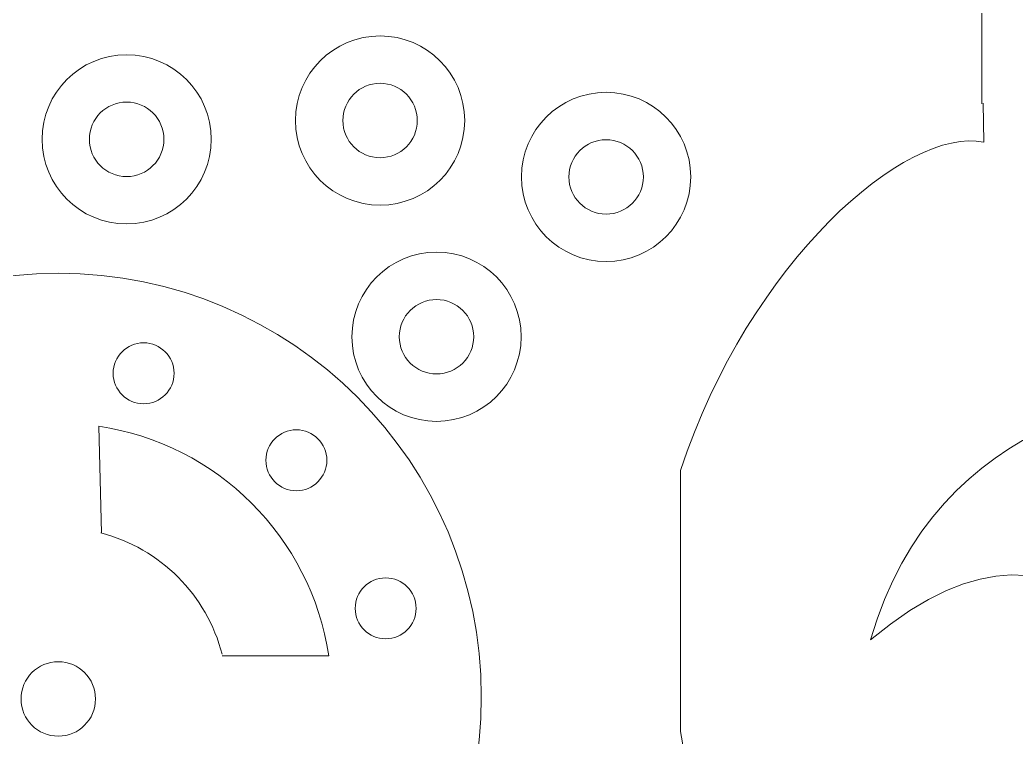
# Model space of a CAD drawing. Header units: inches. Extents: x -11.8 to 11.5, y -1.1 to 8.8.
# Drawn here: x -5.431 to -2.487, y 2.448 to 4.567 of the extents above; entities that cross this region are included whole.
import ezdxf

# ---------------------------------------------------------------- set-up
doc = ezdxf.new("R2010")
doc.units = ezdxf.units.IN
doc.header["$MEASUREMENT"] = 0
doc.layers.add('Layer 1', color=7, linetype='Continuous')

msp = doc.modelspace()

# ---------------------------------------------------------------- linework, layer by layer
at = {"layer": 'Layer 1', "color": 250, "lineweight": 9}
for centre, major_axis, ratio in [((-5.3175, 2.5668), (0, 1.2511), 0.999094), ((-5.0653, 3.5224), (0, 0.09), 1), ((-4.614, 3.2654), (0, 0.09), 1), ((-4.3501, 2.8279), (0, 0.09), 1), ((-5.3175, 2.5602), (0, 0.11), 1)]:
    msp.add_ellipse(centre, major_axis=major_axis, ratio=ratio, dxfattribs=at)
for points in [[(-2.5891, 4.319), (-2.5891, 4.319), (-2.5891, 5.819), (-2.5891, 5.819)], [(-5.1979, 3.3662), (-4.8478, 3.3142), (-4.5709, 3.0377), (-4.5184, 2.6879)], [(-5.1979, 3.3662), (-5.1979, 3.3662), (-5.1893, 3.0497), (-5.1893, 3.0497)], [(-5.1916, 3.0508), (-5.0164, 3.0054), (-4.8785, 2.8673), (-4.8333, 2.6921)], [(-4.8333, 2.6877), (-4.8333, 2.6877), (-4.5184, 2.6879), (-4.5184, 2.6879)]]:
    msp.add_open_spline(points, degree=3, dxfattribs=at)
for points, knots in [([(-4.6166, 4.2693), (-4.6166, 4.4074), (-4.5046, 4.5193), (-4.3666, 4.5193), (-4.3666, 4.5193), (-4.2285, 4.5193), (-4.1166, 4.4074), (-4.1166, 4.2693), (-4.1166, 4.2693), (-4.1166, 4.1312), (-4.2285, 4.0193), (-4.3666, 4.0193), (-4.3666, 4.0193), (-4.5046, 4.0193), (-4.6166, 4.1312), (-4.6166, 4.2693)], [0, 0, 0, 0, 0.2, 0.2, 0.2, 0.2, 0.4, 0.4, 0.4, 0.4, 0.6, 0.6, 0.6, 0.6, 1, 1, 1, 1]), ([(-5.3655, 4.2137), (-5.3655, 4.3518), (-5.2535, 4.4637), (-5.1155, 4.4637), (-5.1155, 4.4637), (-4.9774, 4.4637), (-4.8655, 4.3518), (-4.8655, 4.2137), (-4.8655, 4.2137), (-4.8655, 4.0757), (-4.9774, 3.9637), (-5.1155, 3.9637), (-5.1155, 3.9637), (-5.2535, 3.9637), (-5.3655, 4.0757), (-5.3655, 4.2137)], [0, 0, 0, 0, 0.2, 0.2, 0.2, 0.2, 0.4, 0.4, 0.4, 0.4, 0.6, 0.6, 0.6, 0.6, 1, 1, 1, 1]), ([(-4.4766, 4.2693), (-4.4766, 4.33), (-4.4273, 4.3793), (-4.3666, 4.3793), (-4.3666, 4.3793), (-4.3058, 4.3793), (-4.2566, 4.33), (-4.2566, 4.2693), (-4.2566, 4.2693), (-4.2566, 4.2085), (-4.3058, 4.1593), (-4.3666, 4.1593), (-4.3666, 4.1593), (-4.4273, 4.1593), (-4.4766, 4.2085), (-4.4766, 4.2693)], [0, 0, 0, 0, 0.2, 0.2, 0.2, 0.2, 0.4, 0.4, 0.4, 0.4, 0.6, 0.6, 0.6, 0.6, 1, 1, 1, 1]), ([(-3.9488, 4.1026), (-3.9488, 4.2407), (-3.8369, 4.3526), (-3.6988, 4.3526), (-3.6988, 4.3526), (-3.5607, 4.3526), (-3.4488, 4.2407), (-3.4488, 4.1026), (-3.4488, 4.1026), (-3.4488, 3.9645), (-3.5607, 3.8526), (-3.6988, 3.8526), (-3.6988, 3.8526), (-3.8369, 3.8526), (-3.9488, 3.9645), (-3.9488, 4.1026)], [0, 0, 0, 0, 0.2, 0.2, 0.2, 0.2, 0.4, 0.4, 0.4, 0.4, 0.6, 0.6, 0.6, 0.6, 1, 1, 1, 1]), ([(-5.2255, 4.2137), (-5.2255, 4.2745), (-5.1762, 4.3237), (-5.1155, 4.3237), (-5.1155, 4.3237), (-5.0547, 4.3237), (-5.0055, 4.2745), (-5.0055, 4.2137), (-5.0055, 4.2137), (-5.0055, 4.153), (-5.0547, 4.1037), (-5.1155, 4.1037), (-5.1155, 4.1037), (-5.1762, 4.1037), (-5.2255, 4.153), (-5.2255, 4.2137)], [0, 0, 0, 0, 0.2, 0.2, 0.2, 0.2, 0.4, 0.4, 0.4, 0.4, 0.6, 0.6, 0.6, 0.6, 1, 1, 1, 1]), ([(-1.8086, 4.3206), (-1.803, 4.0218), (-1.8075, 3.7869), (-1.802, 3.4881), (-1.802, 3.4881), (-2.0636, 3.4962), (-2.7253, 3.4103), (-2.9175, 2.7344), (-2.9175, 2.7344), (-2.2759, 3.2751), (-1.9889, 2.5276), (-2.0083, 2.294), (-2.0083, 2.294), (-2.0581, 1.8635), (-2.2661, 1.7141), (-2.5902, 1.7141), (-2.5902, 1.7141), (-3.0502, 1.7233), (-3.3772, 1.853), (-3.4791, 2.4641), (-3.4791, 2.4641), (-3.4791, 2.7211), (-3.4791, 2.978), (-3.4791, 3.2349), (-3.4791, 3.2349), (-3.2741, 3.856), (-2.8109, 4.253), (-2.5832, 4.2054), (-2.5832, 4.2054), (-2.5832, 4.2054), (-2.585, 4.3206), (-2.585, 4.3206)], [0, 0, 0, 0, 0.111111, 0.111111, 0.111111, 0.111111, 0.222222, 0.222222, 0.222222, 0.222222, 0.333333, 0.333333, 0.333333, 0.333333, 0.444444, 0.444444, 0.444444, 0.444444, 0.555556, 0.555556, 0.555556, 0.555556, 0.666667, 0.666667, 0.666667, 0.666667, 0.777778, 0.777778, 0.777778, 0.777778, 1, 1, 1, 1]), ([(-3.8088, 4.1026), (-3.8088, 4.1634), (-3.7595, 4.2126), (-3.6988, 4.2126), (-3.6988, 4.2126), (-3.638, 4.2126), (-3.5888, 4.1634), (-3.5888, 4.1026), (-3.5888, 4.1026), (-3.5888, 4.0419), (-3.638, 3.9926), (-3.6988, 3.9926), (-3.6988, 3.9926), (-3.7595, 3.9926), (-3.8088, 4.0419), (-3.8088, 4.1026)], [0, 0, 0, 0, 0.2, 0.2, 0.2, 0.2, 0.4, 0.4, 0.4, 0.4, 0.6, 0.6, 0.6, 0.6, 1, 1, 1, 1]), ([(-4.4499, 3.6304), (-4.4499, 3.7685), (-4.338, 3.8804), (-4.1999, 3.8804), (-4.1999, 3.8804), (-4.0618, 3.8804), (-3.9499, 3.7685), (-3.9499, 3.6304), (-3.9499, 3.6304), (-3.9499, 3.4923), (-4.0618, 3.3804), (-4.1999, 3.3804), (-4.1999, 3.3804), (-4.338, 3.3804), (-4.4499, 3.4923), (-4.4499, 3.6304)], [0, 0, 0, 0, 0.2, 0.2, 0.2, 0.2, 0.4, 0.4, 0.4, 0.4, 0.6, 0.6, 0.6, 0.6, 1, 1, 1, 1]), ([(-4.3099, 3.6304), (-4.3099, 3.6911), (-4.2607, 3.7404), (-4.1999, 3.7404), (-4.1999, 3.7404), (-4.1392, 3.7404), (-4.0899, 3.6911), (-4.0899, 3.6304), (-4.0899, 3.6304), (-4.0899, 3.5696), (-4.1392, 3.5204), (-4.1999, 3.5204), (-4.1999, 3.5204), (-4.2607, 3.5204), (-4.3099, 3.5696), (-4.3099, 3.6304)], [0, 0, 0, 0, 0.2, 0.2, 0.2, 0.2, 0.4, 0.4, 0.4, 0.4, 0.6, 0.6, 0.6, 0.6, 1, 1, 1, 1])]:
    msp.add_open_spline(points, degree=3, knots=knots, dxfattribs=at)

doc.saveas('drawing.dxf')
